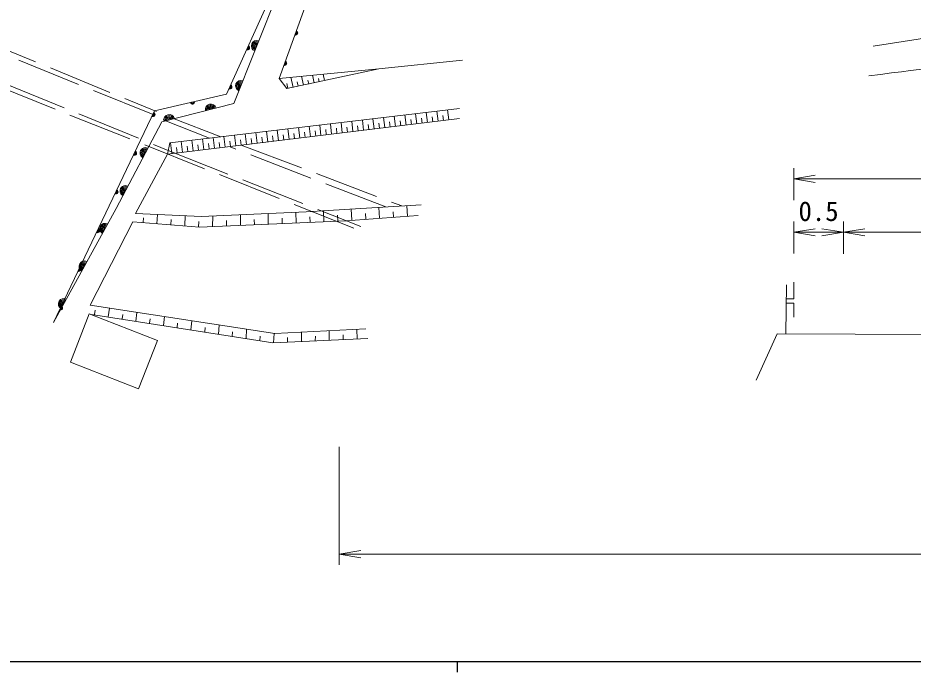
# Model space of a CAD drawing. Units: millimetres, scale not verified. Extents: x 40000 to 680000, y 20000 to 380000.
# Drawn here: x 127037 to 210516, y 204000 to 265006 of the extents above; entities that cross this region are included whole.
import ezdxf
from ezdxf.enums import TextEntityAlignment as Align

# ---------------------------------------------------------------- set-up
doc = ezdxf.new("R2010")
doc.units = ezdxf.units.MM
doc.header["$LTSCALE"] = 1000
doc.linetypes.add('DASHED', pattern=[7.5, 6, -1.5])
for name, color, linetype, lineweight in [('M-STR-HTXT', 7, 'Continuous', 13), ('M-TTL-BAND', 7, 'Continuous', 25), ('M-WORK', 1, 'Continuous', 13)]:
    doc.layers.add(name, color=color, linetype=linetype, lineweight=lineweight)
doc.styles.add('ＭＳ ゴシック', font='')
doc.styles.get('ＭＳ ゴシック').set_extended_font_data('MS Gothic')

# ---------------------------------------------------------------- blocks, each defined once
blk = doc.blocks.new('open_arrow')
at = {"color": 0, "linetype": 'Continuous', "lineweight": -2}
blk.add_lwpolyline([(7.5, 1.25), (0, 0), (7.5, -1.25)], dxfattribs=at)

msp = doc.modelspace()

# ---------------------------------------------------------------- linework, layer by layer
at = {"layer": 'M-STR-HTXT'}
for p, q in [((199382, 248000), (199382, 251000)), ((199382, 250000), (229618, 250000)), ((199382, 243046), (199382, 246014)), ((204021, 243000), (204021, 246014)), ((199382, 245014), (204021, 245014)), ((204021, 245014), (224665, 245014)), ((157000, 225000), (157000, 214000)), ((157000, 215000), (323369, 215000))]:
    msp.add_line(p, q, dxfattribs=at)
at = {"layer": 'M-TTL-BAND'}
for p, q in [((40000, 205000), (579000, 205000)), ((168000, 205000), (168000, 204000))]:
    msp.add_line(p, q, dxfattribs=at)
at = {"layer": 'M-WORK'}
for p, q in [((219291, 264366), (206802, 262361)), ((160706, 260242), (168504, 261076)), ((151398, 259367), (160706, 260242)), ((160706, 260242), (152127, 258408)), ((154649, 258947), (154497, 259658)), ((155627, 259156), (155499, 259752)), ((152127, 258408), (151398, 259367)), ((152204, 258424), (152104, 258895)), ((152693, 258529), (152492, 259470)), ((153182, 258633), (153094, 259046)), ((153671, 258738), (153494, 259564)), ((154160, 258842), (154084, 259198)), ((155138, 259051), (155074, 259350)), ((168222, 256553), (141218, 253364)), ((166221, 255374), (166108, 256304)), ((167214, 255495), (167102, 256421)), ((141002, 252314), (168207, 255615)), ((159272, 254531), (159157, 255483)), ((160265, 254652), (160150, 255600)), ((161258, 254772), (161143, 255717)), ((162250, 254892), (162136, 255835)), ((163243, 255013), (163129, 255952)), ((163739, 255073), (163683, 255541)), ((164236, 255133), (164122, 256069)), ((164732, 255194), (164676, 255660)), ((165228, 255254), (165115, 256186)), ((165725, 255314), (165668, 255779)), ((166718, 255435), (166661, 255898)), ((152323, 253688), (152205, 254661)), ((153316, 253808), (153198, 254779)), ((154309, 253929), (154191, 254896)), ((155301, 254049), (155184, 255013)), ((156294, 254170), (156177, 255131)), ((156790, 254230), (156732, 254709)), ((157287, 254290), (157171, 255248)), ((157783, 254350), (157725, 254828)), ((158279, 254411), (158164, 255365)), ((158776, 254471), (158718, 254947)), ((159769, 254591), (159711, 255065)), ((160761, 254712), (160704, 255184)), ((161754, 254832), (161697, 255303)), ((162747, 254953), (162690, 255422)), ((145374, 252844), (145253, 253840)), ((146367, 252965), (146246, 253958)), ((147360, 253085), (147240, 254075)), ((148352, 253206), (148233, 254192)), ((149345, 253326), (149226, 254309)), ((149841, 253387), (149782, 253877)), ((150338, 253447), (150219, 254427)), ((150834, 253507), (150775, 253995)), ((151330, 253567), (151212, 254544)), ((151827, 253628), (151768, 254114)), ((152820, 253748), (152761, 254233)), ((153812, 253868), (153754, 254352)), ((154805, 253989), (154746, 254471)), ((155798, 254109), (155739, 254590)), ((141218, 253364), (141002, 252314)), ((141403, 252363), (141281, 253371)), ((142396, 252483), (142274, 253488)), ((142892, 252543), (142832, 253044)), ((143389, 252604), (143267, 253606)), ((143885, 252664), (143824, 253163)), ((144381, 252724), (144260, 253723)), ((144878, 252784), (144817, 253282)), ((145871, 252905), (145810, 253401)), ((146863, 253025), (146803, 253520)), ((147856, 253146), (147796, 253639)), ((148849, 253266), (148789, 253758)), ((137997, 246765), (141002, 252314)), ((141900, 252423), (141839, 252925)), ((164642, 247578), (153915, 246922)), ((158178, 246133), (158118, 247179)), ((160771, 246323), (160710, 247338)), ((163364, 246521), (163303, 247496)), ((144158, 246484), (137997, 246765)), ((138707, 245918), (138735, 246348)), ((140003, 245809), (140049, 246682)), ((142596, 245603), (142625, 246579)), ((153915, 246922), (144158, 246484)), ((145191, 245549), (145200, 246531)), ((147789, 245663), (147780, 246649)), ((150386, 245776), (150361, 246767)), ((151685, 245833), (151668, 246331)), ((152984, 245890), (152941, 246885)), ((154282, 245947), (154257, 246447)), ((155581, 246004), (155525, 247020)), ((156880, 246061), (156850, 246600)), ((157657, 246095), (164362, 246585)), ((159475, 246228), (159443, 246763)), ((162067, 246438), (162037, 246925)), ((133789, 238212), (137765, 245987)), ((137765, 245987), (143957, 245495)), ((141299, 245706), (141320, 246200)), ((143892, 245500), (143902, 246028)), ((143957, 245495), (157657, 246095)), ((146490, 245606), (146490, 246099)), ((149087, 245719), (149079, 246215)), ((198654, 235538), (198711, 240127)), ((199382, 240357), (199382, 238806)), ((199382, 238806), (198695, 238807)), ((150993, 235574), (133789, 238212)), ((135467, 237135), (135585, 237937)), ((198690, 238404), (199382, 238404)), ((199382, 238404), (199382, 237101)), ((150817, 234712), (133903, 237334)), ((134183, 237338), (134245, 237738)), ((136751, 236932), (136807, 237339)), ((138035, 236730), (138142, 237545)), ((140603, 236324), (140699, 237152)), ((139319, 236527), (139370, 236941)), ((141887, 236122), (141933, 236542)), ((143171, 235919), (143256, 236760)), ((145739, 235514), (145813, 236368)), ((144455, 235716), (144495, 236143)), ((147024, 235311), (147057, 235745)), ((148308, 235108), (148369, 235976)), ((150877, 234715), (150924, 235584)), ((159472, 235996), (150993, 235574)), ((153474, 234834), (153495, 235698)), ((156071, 234954), (156067, 235826)), ((157370, 235013), (157361, 235454)), ((158668, 235073), (158638, 235954)), ((195868, 231217), (197847, 235541)), ((197847, 235541), (235751, 235416)), ((149592, 234906), (149619, 235340)), ((159667, 235119), (150817, 234712)), ((152175, 234775), (152192, 235206)), ((154772, 234894), (154777, 235330))]:
    msp.add_line(p, q, dxfattribs=at)
at = {"layer": 'M-WORK', "linetype": 'DASHED'}
for p, q in [((123136, 263195), (139961, 256274)), ((139645, 255987), (124212, 262257)), ((144889, 253797), (140593, 255499)), ((141455, 255671), (145957, 253923)), ((161359, 247377), (146843, 252973)), ((147861, 253146), (162845, 247468))]:
    msp.add_line(p, q, dxfattribs=at)
at = {"layer": 'M-WORK'}
for points in [[(151398, 259367), (155012, 269350), (153534, 275577), (154593, 280031)], [(130357, 236607), (139789, 256345), (146491, 257897), (150941, 267744)], [(151334, 267510), (147183, 257026), (140460, 255318), (136197, 247232), (130357, 236607)]]:
    msp.add_lwpolyline(points, dxfattribs=at)
at = {"layer": 'M-WORK', "linetype": 'DASHED'}
for points in [[(117984, 261868), (125789, 258881), (141042, 252651), (159024, 245555)], [(158364, 245383), (122313, 259775), (110219, 229440)]]:
    msp.add_lwpolyline(points, dxfattribs=at)
at = {"layer": 'M-WORK'}
msp.add_lwpolyline([(133695, 237415), (131936, 232911), (138289, 230430), (140048, 234933)], close=True, dxfattribs=at)
for centre, radius, start, end in [((152929, 263598), 200, 250.09957, 70.09957), ((152929, 263598), 160, 250.09957, 70.09957), ((152929, 263598), 120, 250.09957, 70.09957), ((152929, 263598), 100, 250.09957, 70.09957), ((148445, 262220), 200, 245.67886, 65.67886), ((148445, 262220), 160, 245.67886, 65.67886), ((148445, 262220), 120, 245.67886, 65.67886), ((148445, 262220), 100, 245.67886, 65.67886), ((149309, 262396), 500, 68.39776, 248.39776), ((149309, 262396), 400, 68.39776, 248.39776), ((149309, 262396), 300, 68.39776, 248.39776), ((149309, 262396), 200, 68.39776, 248.39776), ((149309, 262396), 100, 68.39776, 248.39776), ((151908, 260777), 200, 250.09957, 70.09957), ((151908, 260777), 160, 250.09957, 70.09957), ((151908, 260777), 120, 250.09957, 70.09957), ((151908, 260777), 100, 250.09957, 70.09957), ((147837, 258677), 500, 68.39776, 248.39776), ((147837, 258677), 400, 68.39776, 248.39776), ((147837, 258677), 300, 68.39776, 248.39776), ((147837, 258677), 200, 68.39776, 248.39776), ((146798, 258575), 200, 245.67886, 65.67886), ((146798, 258575), 160, 245.67886, 65.67886), ((146798, 258575), 120, 245.67886, 65.67886), ((146798, 258575), 100, 245.67886, 65.67886), ((147837, 258677), 100, 68.39776, 248.39776), ((143319, 257163), 200, 193.03974, 13.03974), ((143319, 257163), 160, 193.03974, 13.03974), ((143319, 257163), 120, 193.03974, 13.03974), ((143319, 257163), 100, 193.03974, 13.03974), ((145027, 256478), 500, 14.25379, 194.25379), ((145027, 256478), 400, 14.25379, 194.25379), ((145027, 256478), 300, 14.25379, 194.25379), ((145027, 256478), 200, 14.25379, 194.25379), ((145027, 256478), 100, 14.25379, 194.25379), ((139627, 256006), 200, 244.45861, 64.45861), ((139627, 256006), 160, 244.45861, 64.45861), ((139627, 256006), 120, 244.45861, 64.45861), ((139627, 256006), 100, 244.45861, 64.45861), ((141151, 255494), 500, 14.25379, 194.25379), ((141151, 255494), 400, 14.25379, 194.25379), ((141151, 255494), 300, 14.25379, 194.25379), ((141151, 255494), 200, 14.25379, 194.25379), ((141151, 255494), 100, 14.25379, 194.25379), ((137902, 252397), 200, 244.45861, 64.45861), ((137902, 252397), 160, 244.45861, 64.45861), ((137902, 252397), 120, 244.45861, 64.45861), ((137902, 252397), 100, 244.45861, 64.45861), ((138927, 252410), 500, 62.20038, 242.20038), ((138927, 252410), 400, 62.20038, 242.20038), ((138927, 252410), 300, 62.20038, 242.20038), ((138927, 252410), 200, 62.20038, 242.20038), ((138927, 252410), 100, 62.20038, 242.20038), ((136177, 248787), 200, 244.45861, 64.45861), ((136177, 248787), 160, 244.45861, 64.45861), ((136177, 248787), 120, 244.45861, 64.45861), ((136177, 248787), 100, 244.45861, 64.45861), ((137061, 248872), 500, 62.20038, 242.20038), ((137061, 248872), 400, 62.20038, 242.20038), ((137061, 248872), 300, 62.20038, 242.20038), ((137061, 248872), 200, 62.20038, 242.20038), ((137061, 248872), 100, 62.20038, 242.20038), ((135163, 245351), 500, 61.20377, 241.20377), ((135163, 245351), 400, 61.20377, 241.20377), ((135163, 245351), 300, 61.20377, 241.20377), ((135163, 245351), 200, 61.20377, 241.20377), ((135163, 245351), 100, 61.20377, 241.20377), ((134453, 245178), 200, 244.45861, 64.45861), ((134453, 245178), 160, 244.45861, 64.45861), ((134453, 245178), 120, 244.45861, 64.45861), ((134453, 245178), 100, 244.45861, 64.45861), ((133236, 241846), 500, 61.20377, 241.20377), ((133236, 241846), 400, 61.20377, 241.20377), ((133236, 241846), 300, 61.20377, 241.20377), ((132728, 241569), 200, 244.45861, 64.45861), ((132728, 241569), 160, 244.45861, 64.45861), ((132728, 241569), 120, 244.45861, 64.45861), ((132728, 241569), 100, 244.45861, 64.45861), ((133236, 241846), 200, 61.20377, 241.20377), ((133236, 241846), 100, 61.20377, 241.20377), ((131309, 238340), 500, 61.20377, 241.20377), ((131309, 238340), 400, 61.20377, 241.20377), ((131003, 237960), 200, 244.45861, 64.45861), ((131003, 237960), 160, 244.45861, 64.45861), ((131003, 237960), 120, 244.45861, 64.45861), ((131003, 237960), 100, 244.45861, 64.45861), ((131309, 238340), 300, 61.20377, 241.20377), ((131309, 238340), 200, 61.20377, 241.20377), ((131309, 238340), 100, 61.20377, 241.20377)]:
    msp.add_arc(centre, radius, start, end, dxfattribs=at)
msp.add_open_spline([(254856, 259413), (254844, 260036), (254825, 260990), (254809, 261829), (254809, 261829), (254809, 261829), (254809, 261829), (254714, 261831), (243078, 262366), (235557, 262256), (233437, 262225), (232248, 262180), (230132, 262037), (225844, 261748), (223447, 261524), (219171, 261099), (214165, 260602), (212547, 260385), (206380, 259598)], degree=3, knots=[0, 0, 0, 0, 1, 1, 1, 2, 2, 2, 3, 3, 3, 4, 4, 4, 5, 5, 5, 6, 6, 6, 6], dxfattribs=at)

# ---------------------------------------------------------------- block references
at = {"layer": 'M-STR-HTXT', "xscale": 267, "yscale": 267}
for p in [(199382, 250000), (199382, 245014), (204021, 245014), (157000, 215000)]:
    msp.add_blockref('open_arrow', p, dxfattribs=at)
at = {"layer": 'M-STR-HTXT', "xscale": 267, "yscale": 267, "rotation": 180}
msp.add_blockref('open_arrow', (204021, 245014), dxfattribs=at)

# ---------------------------------------------------------------- texts
at = {"layer": 'M-STR-HTXT', "style": 'ＭＳ ゴシック'}
msp.add_text('0.5', height=1833, dxfattribs=at).set_placement((201701, 245514), align=Align.BOTTOM_CENTER)

doc.saveas('drawing.dxf')
